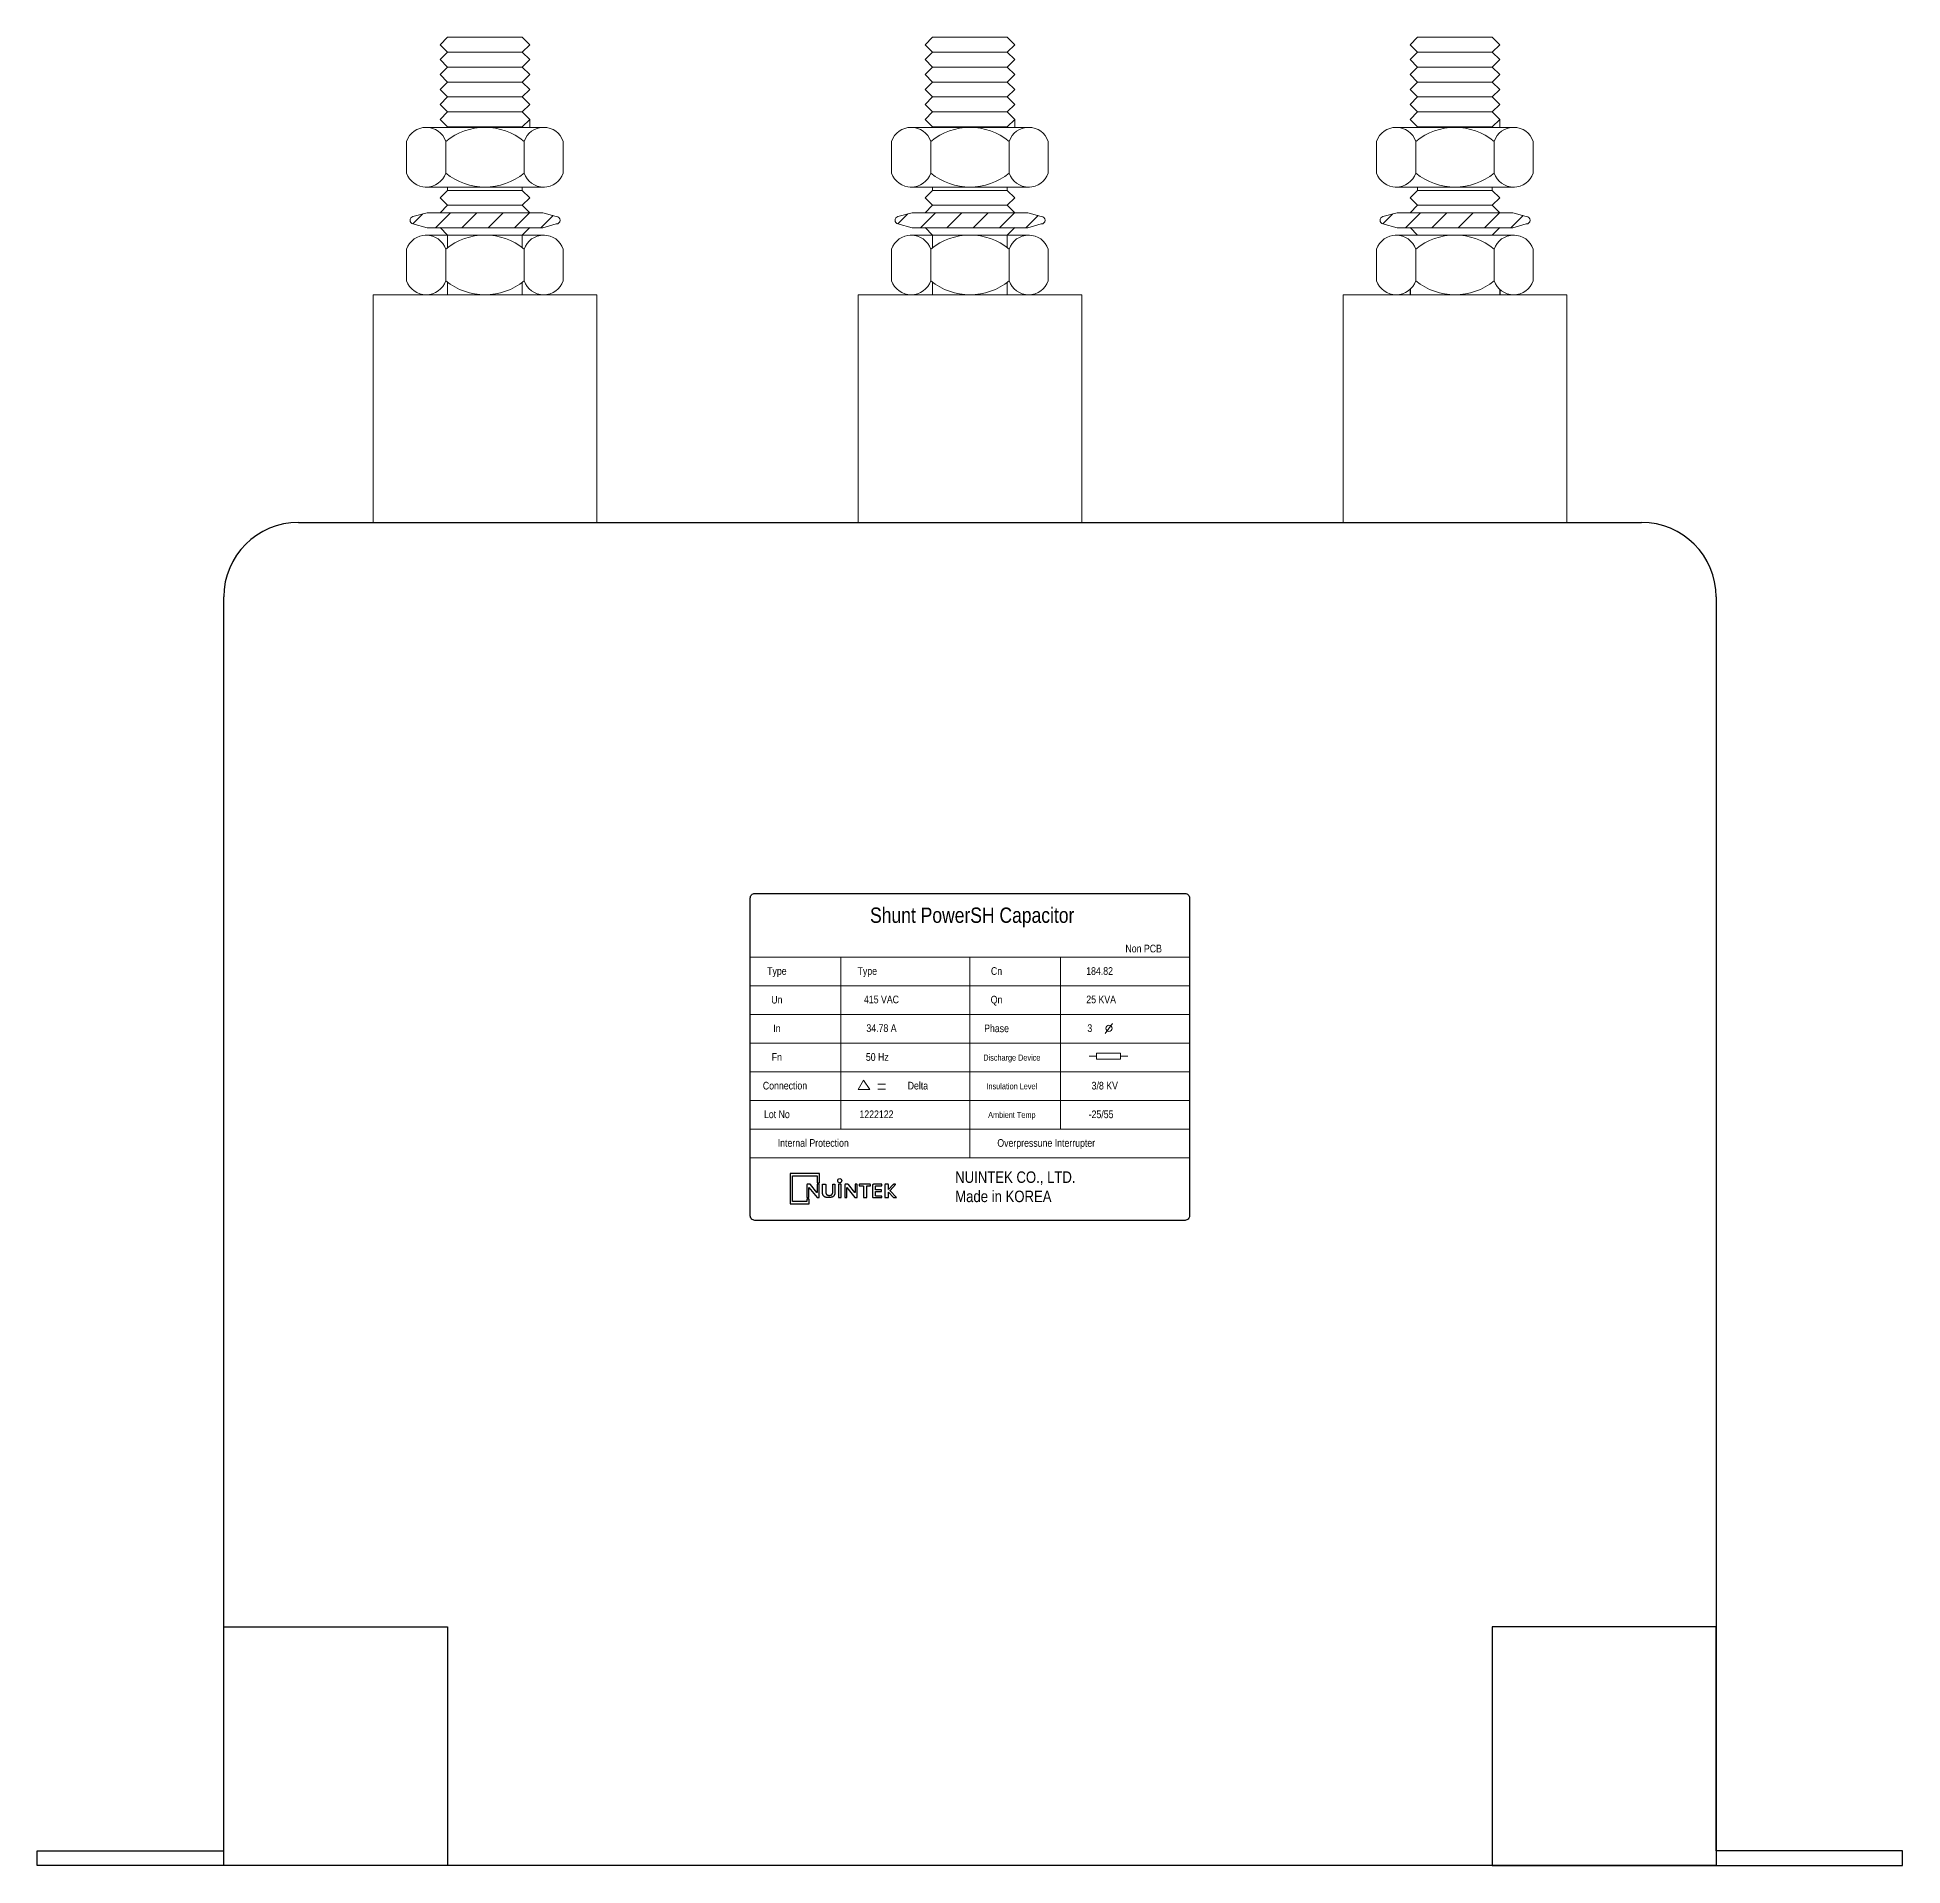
# Model space of a CAD drawing. Header units: millimetres. Extents: x 14 to 2028, y 54 to 460.
# Drawn here: x 808.5 to 1058.5, y 53.9 to 298.9 of the extents above; entities that cross this region are included whole.
import ezdxf
from ezdxf.enums import TextEntityAlignment as Align

# ---------------------------------------------------------------- set-up
doc = ezdxf.new("R2010")
doc.units = ezdxf.units.MM
doc.layers.add('00', color=7, linetype='Continuous', lineweight=0)
doc.styles.add('Helvetica-Narrow', font='txt')

# ---------------------------------------------------------------- blocks, each defined once
blk = doc.blocks.new('Nuintek')
at = {"color": 150}
blk.add_lwpolyline([(1.82, 2.33), (1.82, 3.83), (-2.8, 3.83), (-2.8, 3.83), (-2.8, -0.99), (0.18, -0.99), (0.18, -0.23), (-0.18, -0.23), (-0.18, -0.63), (-2.44, -0.63), (-2.44, 3.47), (1.45, 3.47), (1.45, 2.33)], close=True, dxfattribs=at)
for points in [[(-0.11, 0), (0.11, 0, 0.414214), (0.15, 0.04), (0.15, 1.58, -0.70472), (0.17, 1.59), (1.45, 0.03, 0.224867), (1.51, 0), (1.75, 0, 0.414214), (1.79, 0.04), (1.79, 2.07, 0.414214), (1.75, 2.11), (1.49, 2.11, 0.414214), (1.45, 2.07), (1.45, 0.81, -0.706602), (1.43, 0.8), (0.4, 2.08, 0.226187), (0.34, 2.11), (-0.11, 2.11, 0.414214), (-0.15, 2.07), (-0.15, 0.04, 0.414214)], [(4.82, 2.07), (4.82, 0.04, 0.414214), (4.86, 0), (5.23, 0, 0.414214), (5.27, 0.04), (5.27, 2.07, 0.414214), (5.23, 2.11), (4.86, 2.11, 0.414214)], [(5.89, 0), (6.12, 0, 0.414214), (6.16, 0.04), (6.16, 1.58, -0.70472), (6.18, 1.59), (7.45, 0.03, 0.224867), (7.52, 0), (7.76, 0, 0.414214), (7.8, 0.04), (7.8, 2.07, 0.414214), (7.76, 2.11), (7.5, 2.11, 0.414214), (7.46, 2.07), (7.46, 0.81, -0.706602), (7.44, 0.8), (6.4, 2.08, 0.226187), (6.34, 2.11), (5.89, 2.11, 0.414214), (5.85, 2.07), (5.85, 0.04, 0.414214)], [(9.86, 2.11), (8.15, 2.11, 0.414214), (8.11, 2.07), (8.11, 1.89, 0.414214), (8.15, 1.85), (8.74, 1.85, -0.414214), (8.78, 1.81), (8.78, 0.04, 0.414214), (8.82, 0), (9.26, 0, 0.414214), (9.3, 0.04), (9.3, 1.81, -0.414214), (9.34, 1.85), (9.86, 1.85, 0.414214), (9.9, 1.89), (9.9, 2.07, 0.414214)], [(11.68, 2.11), (10.37, 2.11, 0.414214), (10.22, 1.96), (10.22, 0.15, 0.414214), (10.37, 0), (11.68, 0), (11.68, 0.26), (10.74, 0.26, -0.414214), (10.7, 0.3), (10.7, 0.94, -0.414214), (10.74, 0.98), (11.66, 0.98), (11.66, 1.24), (10.74, 1.24, -0.414214), (10.7, 1.28), (10.7, 1.81, -0.414214), (10.74, 1.85), (11.68, 1.85)], [(13.02, 1.14), (13.86, 2.07, 0.650559), (13.85, 2.11), (13.58, 2.11, 0.208632), (13.47, 2.06), (12.77, 1.31, -0.681762), (12.75, 1.31), (12.75, 2.07, 0.414214), (12.71, 2.11), (12.23, 2.11, 0.414214), (12.19, 2.07), (12.19, 0.04, 0.414214), (12.23, 0), (12.71, 0, 0.414214), (12.75, 0.04), (12.75, 0.88, -0.687152), (12.77, 0.89), (13.52, 0.05, 0.212465), (13.64, 0), (13.99, 0, 0.656311), (14.01, 0.04), (13.02, 1.09, -0.390361)]]:
    blk.add_lwpolyline(points, format="xyb", close=True, dxfattribs=at)
blk.add_circle((5.04, 2.69), 0.326, dxfattribs=at)
blk.add_rational_spline([(2.31, 0.85), (2.31, 0.53), (2.41, 0.3), (2.61, 0.16), (2.75, 0.05), (2.95, 0), (3.2, 0), (3.44, 0), (3.82, 0.05), (3.97, 0.16), (4.17, 0.3), (4.27, 0.53), (4.27, 0.85), (4.27, 1.26), (4.27, 1.66), (4.27, 2.07), (4.27, 2.09), (4.25, 2.11), (4.23, 2.11), (4.14, 2.11), (4.06, 2.11), (3.97, 2.11), (3.95, 2.11), (3.93, 2.09), (3.93, 2.07), (3.93, 1.66), (3.93, 1.25), (3.93, 0.83), (3.93, 0.69), (3.88, 0.57), (3.78, 0.48), (3.68, 0.4), (3.54, 0.36), (3.38, 0.36), (3.21, 0.36), (3.08, 0.4), (2.98, 0.48), (2.88, 0.57), (2.83, 0.69), (2.83, 0.83), (2.83, 1.25), (2.83, 1.66), (2.83, 2.07), (2.83, 2.08), (2.83, 2.09), (2.82, 2.1), (2.81, 2.11), (2.8, 2.11), (2.79, 2.11), (2.64, 2.11), (2.5, 2.11), (2.35, 2.11), (2.34, 2.11), (2.33, 2.11), (2.32, 2.1), (2.31, 2.09), (2.31, 2.08), (2.31, 2.07), (2.31, 1.66), (2.31, 1.26), (2.31, 0.85)], [1, 1, 1, 1, 1, 1, 1, 1, 1, 1, 1, 1, 1, 1, 1, 1, 0.804737854124, 0.804737854124, 1, 1, 1, 1, 0.804737854124, 0.804737854124, 1, 1, 1, 1, 1, 1, 1, 1, 1, 1, 1, 1, 1, 1, 1, 1, 1, 1, 1, 0.949253021674, 0.949253021674, 1, 0.949253021674, 0.949253021674, 1, 1, 1, 1, 0.949253021674, 0.949253021674, 1, 0.949253021674, 0.949253021674, 1, 1, 1, 1], degree=3, knots=[0, 0, 0, 0, 1, 1, 1, 2, 2, 2, 3, 3, 3, 4, 4, 4, 5, 5, 5, 6.570796, 6.570796, 6.570796, 7.570796, 7.570796, 7.570796, 9.141593, 9.141593, 9.141593, 10.141593, 10.141593, 10.141593, 11.141593, 11.141593, 11.141593, 12.141593, 12.141593, 12.141593, 13.141593, 13.141593, 13.141593, 14.141593, 14.141593, 14.141593, 15.141593, 15.141593, 15.141593, 15.926991, 15.926991, 15.926991, 16.712389, 16.712389, 16.712389, 17.712389, 17.712389, 17.712389, 18.497787, 18.497787, 18.497787, 19.283185, 19.283185, 19.283185, 20.283185, 20.283185, 20.283185, 20.283185], dxfattribs=at)
blk = doc.blocks.new('*U462')
at = {"lineweight": 5}
h = blk.add_hatch(dxfattribs=at)
h.set_pattern_fill('ANSI31', color=74, scale=20, style=0)
h.set_pattern_definition([(45, (-1139.0405, -886.0288), (-1.767767, 1.767767), [])])
h.paths.add_polyline_path([(-55.44, 90.71), (-57.25, 91.21), (-59.5, 91.21), (-72.75, 91.21), (-74.7, 90.68, 0.727937), (-74.7, 89.73), (-72.75, 89.21), (-70.5, 89.21), (-57.25, 89.21), (-55.44, 89.71, 1)])
h = blk.add_hatch(dxfattribs=at)
h.set_pattern_fill('ANSI31', color=74, scale=20, style=0)
h.set_pattern_definition([(45, (-1074.0405, -886.0288), (-1.767767, 1.767767), [])])
h.paths.add_polyline_path([(9.56, 90.71), (7.75, 91.21), (5.5, 91.21), (-7.75, 91.21), (-9.7, 90.68, 0.727937), (-9.7, 89.73), (-7.75, 89.21), (-5.5, 89.21), (7.75, 89.21), (9.56, 89.71, 1)])
h = blk.add_hatch(dxfattribs=at)
h.set_pattern_fill('ANSI31', color=74, scale=20, style=0)
h.set_pattern_definition([(45, (-1009.0405, -886.0288), (-1.767767, 1.767767), [])])
h.paths.add_polyline_path([(74.56, 90.71), (72.75, 91.21), (70.5, 91.21), (57.25, 91.21), (55.3, 90.68, 0.727937), (55.3, 89.73), (57.25, 89.21), (59.5, 89.21), (72.75, 89.21), (74.56, 89.71, 1)])
at = {"color": 74, "lineweight": 5}
for p, q in [((-70, 112.73), (-71, 113.73)), ((-60, 112.73), (-70, 112.73)), ((-60, 112.73), (-59, 113.73)), ((-5, 112.73), (-6, 113.73)), ((5, 112.73), (-5, 112.73)), ((5, 112.73), (6, 113.73)), ((60, 112.73), (59, 113.73)), ((70, 112.73), (60, 112.73)), ((70, 112.73), (71, 113.73)), ((-70, 110.73), (-71, 111.73)), ((-60, 110.73), (-70, 110.73)), ((-60, 110.73), (-59, 111.73)), ((-5, 110.73), (-6, 111.73)), ((5, 110.73), (-5, 110.73)), ((5, 110.73), (6, 111.73)), ((60, 110.73), (59, 111.73)), ((70, 110.73), (60, 110.73)), ((70, 110.73), (71, 111.73)), ((-70, 108.73), (-71, 109.73)), ((-70, 108.73), (-71, 109.73)), ((-70, 106.73), (-71, 107.73)), ((-70, 106.73), (-71, 107.73)), ((-60, 108.73), (-70, 108.73)), ((-60, 108.73), (-70, 108.73)), ((-60, 108.73), (-59, 109.73)), ((-60, 108.73), (-59, 109.73)), ((-60, 106.73), (-59, 107.73)), ((-60, 106.73), (-59, 107.73)), ((-5, 108.73), (-6, 109.73)), ((-5, 108.73), (-6, 109.73)), ((-5, 106.73), (-6, 107.73)), ((-5, 106.73), (-6, 107.73)), ((5, 108.73), (-5, 108.73)), ((5, 108.73), (-5, 108.73)), ((5, 108.73), (6, 109.73)), ((5, 108.73), (6, 109.73)), ((5, 106.73), (6, 107.73)), ((5, 106.73), (6, 107.73)), ((60, 108.73), (59, 109.73)), ((60, 108.73), (59, 109.73)), ((60, 106.73), (59, 107.73)), ((60, 106.73), (59, 107.73)), ((70, 108.73), (60, 108.73)), ((70, 108.73), (60, 108.73)), ((70, 108.73), (71, 109.73)), ((70, 108.73), (71, 109.73)), ((70, 106.73), (71, 107.73)), ((70, 106.73), (71, 107.73)), ((-70, 104.73), (-71, 105.73)), ((-60, 106.73), (-70, 106.73)), ((-60, 106.73), (-70, 106.73)), ((-60, 104.73), (-59, 105.73)), ((-5, 104.73), (-6, 105.73)), ((5, 106.73), (-5, 106.73)), ((5, 106.73), (-5, 106.73)), ((5, 104.73), (6, 105.73)), ((60, 104.73), (59, 105.73)), ((70, 106.73), (60, 106.73)), ((70, 106.73), (60, 106.73)), ((70, 104.73), (71, 105.73)), ((-70, 102.73), (-71, 103.73)), ((-60, 104.73), (-70, 104.73)), ((-60, 102.73), (-70, 102.73)), ((-60, 102.73), (-59, 103.73)), ((-5, 102.73), (-6, 103.73)), ((5, 104.73), (-5, 104.73)), ((5, 102.73), (-5, 102.73)), ((5, 102.73), (6, 103.73)), ((60, 102.73), (59, 103.73)), ((70, 104.73), (60, 104.73)), ((70, 102.73), (60, 102.73)), ((70, 102.73), (71, 103.73)), ((-70, 92.22), (-71, 93.22)), ((-70, 94.22), (-70, 94.66)), ((-60, 94.22), (-70, 94.22)), ((-60, 94.22), (-60, 94.66)), ((-60, 92.22), (-59, 93.22)), ((-5, 92.22), (-6, 93.22)), ((-5, 94.22), (-5, 94.66)), ((5, 94.22), (-5, 94.22)), ((5, 94.22), (5, 94.66)), ((5, 92.22), (6, 93.22)), ((60, 92.22), (59, 93.22)), ((60, 94.22), (60, 94.66)), ((70, 94.22), (60, 94.22)), ((70, 94.22), (70, 94.66)), ((70, 92.22), (71, 93.22)), ((-72.75, 91.21), (-74.65, 90.7)), ((-72.75, 91.21), (-70.5, 91.21)), ((-72.75, 91.21), (-57.25, 91.21)), ((-70.99, 91.21), (-71, 91.22)), ((-70.99, 91.21), (-71, 91.22)), ((-60, 92.22), (-70, 92.22)), ((-57.25, 91.21), (-59.5, 91.21)), ((-59.01, 91.21), (-59, 91.22)), ((-59.01, 91.21), (-59, 91.22)), ((-55.44, 90.71), (-57.25, 91.21)), ((-7.75, 91.21), (-9.65, 90.7)), ((-7.75, 91.21), (7.75, 91.21)), ((-7.75, 91.21), (-5.5, 91.21)), ((-5.99, 91.21), (-6, 91.22)), ((-5.99, 91.21), (-6, 91.22)), ((5, 92.22), (-5, 92.22)), ((7.75, 91.21), (5.5, 91.21)), ((5.99, 91.21), (6, 91.22)), ((5.99, 91.21), (6, 91.22)), ((9.56, 90.71), (7.75, 91.21)), ((57.25, 91.21), (55.35, 90.7)), ((57.25, 91.21), (59.5, 91.21)), ((57.25, 91.21), (72.75, 91.21)), ((59.01, 91.21), (59, 91.22)), ((59.01, 91.21), (59, 91.22)), ((70, 92.22), (60, 92.22)), ((72.75, 91.21), (70.5, 91.21)), ((70.99, 91.21), (71, 91.22)), ((70.99, 91.21), (71, 91.22)), ((74.56, 90.71), (72.75, 91.21)), ((-72.75, 89.21), (-74.65, 89.72)), ((-70.5, 89.21), (-72.75, 89.21)), ((-57.25, 89.21), (-72.75, 89.21)), ((-70, 88.22), (-71, 89.22)), ((-70, 88.22), (-70, 86.54)), ((-60, 88.22), (-70, 88.22)), ((-60, 88.22), (-70, 88.22)), ((-60, 88.22), (-59, 89.22)), ((-60, 88.22), (-59, 89.22)), ((-60, 88.22), (-60, 86.54)), ((-57.25, 89.21), (-59.5, 89.21)), ((-55.44, 89.71), (-57.25, 89.21)), ((-7.75, 89.21), (-9.65, 89.72)), ((7.75, 89.21), (-7.75, 89.21)), ((-5.5, 89.21), (-7.75, 89.21)), ((-5, 88.22), (-6, 89.22)), ((-5, 88.22), (-5, 86.54)), ((5, 88.22), (-5, 88.22)), ((5, 88.22), (-5, 88.22)), ((5, 88.22), (6, 89.22)), ((5, 88.22), (6, 89.22)), ((5, 88.22), (5, 86.54)), ((7.75, 89.21), (5.5, 89.21)), ((9.56, 89.71), (7.75, 89.21)), ((57.25, 89.21), (55.35, 89.72)), ((59.5, 89.21), (57.25, 89.21)), ((72.75, 89.21), (57.25, 89.21)), ((60, 88.22), (59, 89.22)), ((70, 88.22), (60, 88.22)), ((70, 88.22), (60, 88.22)), ((70, 88.22), (71, 89.22)), ((70, 88.22), (71, 89.22)), ((72.75, 89.21), (70.5, 89.21)), ((74.56, 89.71), (72.75, 89.21)), ((-75.5, 82.1), (-75.5, 86.34)), ((-54.5, 82.1), (-54.5, 86.34)), ((-10.5, 82.1), (-10.5, 86.34)), ((10.5, 82.1), (10.5, 86.34)), ((54.5, 82.1), (54.5, 86.34)), ((75.5, 82.1), (75.5, 86.34)), ((-50, 80.22), (-80, 80.22)), ((-80, 80.22), (-80, 49.73)), ((-70, 81.9), (-70, 80.22)), ((-60, 81.9), (-60, 80.22)), ((-50, 49.73), (-50, 80.22)), ((15, 80.22), (-15, 80.22)), ((-15, 80.22), (-15, 49.73)), ((-15, 80.22), (-15, 49.73)), ((-15, 80.22), (-15, 49.73)), ((-5, 81.9), (-5, 80.22)), ((5, 81.9), (5, 80.22)), ((15, 49.73), (15, 80.22)), ((15, 49.73), (15, 80.22)), ((15, 49.73), (15, 80.22)), ((80, 80.22), (50, 80.22)), ((50, 80.22), (50, 49.73)), ((50, 80.22), (50, 49.73)), ((50, 80.22), (50, 49.73)), ((80, 49.73), (80, 80.22)), ((80, 49.73), (80, 80.22)), ((80, 49.73), (80, 80.22)), ((-50, 49.73), (-50, 78.22)), ((15, 49.73), (15, 78.22)), ((15, 49.73), (15, 78.22)), ((15, 49.73), (15, 78.22)), ((80, 49.73), (80, 78.22)), ((80, 49.73), (80, 78.22)), ((80, 49.73), (80, 78.22)), ((-65, 49.73), (-50, 49.73)), ((0, 49.73), (15, 49.73)), ((0, 49.73), (15, 49.73)), ((0, 49.73), (15, 49.73)), ((65, 49.73), (80, 49.73)), ((65, 49.73), (80, 49.73)), ((65, 49.73), (80, 49.73)), ((0, 0), (12, 0)), ((0, 0), (12, 0)), ((0, 0), (12, 0))]:
    blk.add_line(p, q, dxfattribs=at)
at = {"color": 74}
for p, q in [((59, 80.95), (59, 80.22)), ((71.01, 80.94), (71.01, 80.22)), ((-90, 49.73), (90, 49.73)), ((-90, 49.73), (90, 49.73)), ((-100, -130.27), (-100, 39.73)), ((100, 39.73), (100, -130.27)), ((100, -130.27), (-100, -130.27))]:
    blk.add_line(p, q, dxfattribs=at)
at = {"lineweight": 9}
for p, q in [((-29.44, -8.55), (29.44, -8.55)), ((-17.32, -8.55), (-17.32, -31.59)), ((0, -8.55), (0, -35.43)), ((12.12, -8.55), (12.12, -31.59)), ((-29.44, -12.39), (29.44, -12.39)), ((-29.44, -16.23), (29.44, -16.23)), ((18.1, -18.76), (19.11, -17.42)), ((-29.44, -20.07), (29.44, -20.07)), ((16.96, -21.8), (15.99, -21.8)), ((20.17, -21.8), (21.14, -21.8)), ((-29.44, -23.91), (29.44, -23.91)), ((-12.33, -25.56), (-11.3, -25.56)), ((-12.33, -26.22), (-11.3, -26.22)), ((-29.44, -27.75), (29.44, -27.75)), ((-29.44, -31.59), (29.44, -31.59)), ((-29.44, -35.43), (29.44, -35.43))]:
    blk.add_line(p, q, dxfattribs=at)
at = {"color": 150}
blk.add_lwpolyline([(-28.83, 0), (28.83, 0, -0.414214), (29.44, -0.61), (29.44, -43.19, -0.414214), (28.83, -43.8), (-28.83, -43.8, -0.414214), (-29.44, -43.19), (-29.44, -0.61, -0.414214)], format="xyb", close=True, dxfattribs=at)
at = {"lineweight": 9}
blk.add_lwpolyline([(16.96, -22.18), (20.17, -22.18), (20.17, -21.41), (16.96, -21.41)], close=True, dxfattribs=at)
blk.add_lwpolyline([(-15, -26.26), (-13.44, -26.26), (-14.26, -25.03), (-15, -26.26)], dxfattribs=at)
at = {"color": 74}
for points in [[(-70, -98.27), (-70, -130.27), (-125, -130.27), (-125, -128.27), (-100, -128.27), (-100, -98.27), (-70, -98.27)], [(70, -98.27), (70, -130.27), (125, -130.27), (125, -128.27), (100, -128.27), (100, -98.27), (70, -98.27)]]:
    blk.add_lwpolyline(points, dxfattribs=at)
at = {"lineweight": 9}
blk.add_circle((18.63, -18.07), 0.432, dxfattribs=at)
at = {"color": 74, "lineweight": 5}
for centre, start, end in [((-74.54, 90.21), 102.246, 257.754), ((-55.44, 90.21), 270, 90), ((-9.54, 90.21), 102.246, 257.754), ((9.56, 90.21), 270, 90), ((55.46, 90.21), 102.246, 257.754), ((74.56, 90.21), 270, 90)]:
    blk.add_arc(centre, 0.5, start, end, dxfattribs=at)
at = {"color": 74}
for centre, start, end in [((-90, 39.73), 90, 180), ((90, 39.73), 0, 90)]:
    blk.add_arc(centre, 10, start, end, dxfattribs=at)
at = {"layer": '00', "color": 74, "lineweight": 5}
for p, q in [((-71, 113.73), (-70, 114.73)), ((-71, 111.73), (-70, 112.73)), ((-70, 114.73), (-60, 114.73)), ((-70, 112.73), (-60, 112.73)), ((-59, 113.73), (-60, 114.73)), ((-59, 111.73), (-60, 112.73)), ((-6, 113.73), (-5, 114.73)), ((-6, 111.73), (-5, 112.73)), ((-5, 114.73), (5, 114.73)), ((-5, 112.73), (5, 112.73)), ((6, 113.73), (5, 114.73)), ((6, 111.73), (5, 112.73)), ((59, 113.73), (60, 114.73)), ((59, 111.73), (60, 112.73)), ((60, 114.73), (70, 114.73)), ((60, 112.73), (70, 112.73)), ((71, 113.73), (70, 114.73)), ((71, 111.73), (70, 112.73)), ((-71, 109.73), (-70, 110.73)), ((-71, 109.73), (-70, 110.73)), ((-70, 110.73), (-60, 110.73)), ((-70, 110.73), (-60, 110.73)), ((-59, 109.73), (-60, 110.73)), ((-59, 109.73), (-60, 110.73)), ((-6, 109.73), (-5, 110.73)), ((-6, 109.73), (-5, 110.73)), ((-5, 110.73), (5, 110.73)), ((-5, 110.73), (5, 110.73)), ((6, 109.73), (5, 110.73)), ((6, 109.73), (5, 110.73)), ((59, 109.73), (60, 110.73)), ((59, 109.73), (60, 110.73)), ((60, 110.73), (70, 110.73)), ((60, 110.73), (70, 110.73)), ((71, 109.73), (70, 110.73)), ((71, 109.73), (70, 110.73)), ((-71, 107.73), (-70, 108.73)), ((-71, 107.73), (-70, 108.73)), ((-70, 108.73), (-60, 108.73)), ((-70, 108.73), (-60, 108.73)), ((-59, 107.73), (-60, 108.73)), ((-59, 107.73), (-60, 108.73)), ((-6, 107.73), (-5, 108.73)), ((-6, 107.73), (-5, 108.73)), ((-5, 108.73), (5, 108.73)), ((-5, 108.73), (5, 108.73)), ((6, 107.73), (5, 108.73)), ((6, 107.73), (5, 108.73)), ((59, 107.73), (60, 108.73)), ((59, 107.73), (60, 108.73)), ((60, 108.73), (70, 108.73)), ((60, 108.73), (70, 108.73)), ((71, 107.73), (70, 108.73)), ((71, 107.73), (70, 108.73)), ((-71, 105.73), (-70, 106.73)), ((-70, 106.73), (-60, 106.73)), ((-59, 105.73), (-60, 106.73)), ((-6, 105.73), (-5, 106.73)), ((-5, 106.73), (5, 106.73)), ((6, 105.73), (5, 106.73)), ((59, 105.73), (60, 106.73)), ((60, 106.73), (70, 106.73)), ((71, 105.73), (70, 106.73)), ((-57, 102.66), (-73, 102.66)), ((-73, 102.66), (-58.99, 102.66)), ((-71, 103.73), (-70, 104.73)), ((-70, 104.73), (-60, 104.73)), ((-59, 103.73), (-60, 104.73)), ((-59, 102.66), (-59, 103.73)), ((-8, 102.66), (6.01, 102.66)), ((8, 102.66), (-8, 102.66)), ((-6, 103.73), (-5, 104.73)), ((-5, 104.73), (5, 104.73)), ((6, 103.73), (5, 104.73)), ((6, 102.66), (6, 103.73)), ((57, 102.66), (71.01, 102.66)), ((73, 102.66), (57, 102.66)), ((59, 103.73), (60, 104.73)), ((60, 104.73), (70, 104.73)), ((71, 103.73), (70, 104.73)), ((71, 102.66), (71, 103.73)), ((-75.5, 100.78), (-75.5, 96.53)), ((-70.25, 96.53), (-70.25, 100.78)), ((-59.75, 96.53), (-59.75, 100.78)), ((-54.5, 100.78), (-54.5, 96.53)), ((-10.5, 100.78), (-10.5, 96.53)), ((-5.25, 96.53), (-5.25, 100.78)), ((5.25, 96.53), (5.25, 100.78)), ((10.5, 100.78), (10.5, 96.53)), ((54.5, 100.78), (54.5, 96.53)), ((59.75, 96.53), (59.75, 100.78)), ((70.25, 96.53), (70.25, 100.78)), ((75.5, 100.78), (75.5, 96.53)), ((-57, 94.66), (-73, 94.66)), ((-71, 93.22), (-70, 94.22)), ((-70, 94.22), (-60, 94.22)), ((-59, 93.22), (-60, 94.22)), ((8, 94.66), (-8, 94.66)), ((-6, 93.22), (-5, 94.22)), ((-5, 94.22), (5, 94.22)), ((6, 93.22), (5, 94.22)), ((73, 94.66), (57, 94.66)), ((59, 93.22), (60, 94.22)), ((60, 94.22), (70, 94.22)), ((71, 93.22), (70, 94.22)), ((-71, 91.22), (-70, 92.22)), ((-71, 91.22), (-70, 92.22)), ((-70, 92.22), (-60, 92.22)), ((-70, 92.22), (-60, 92.22)), ((-59, 91.22), (-60, 92.22)), ((-59, 91.22), (-60, 92.22)), ((-6, 91.22), (-5, 92.22)), ((-6, 91.22), (-5, 92.22)), ((-5, 92.22), (5, 92.22)), ((-5, 92.22), (5, 92.22)), ((6, 91.22), (5, 92.22)), ((6, 91.22), (5, 92.22)), ((59, 91.22), (60, 92.22)), ((59, 91.22), (60, 92.22)), ((60, 92.22), (70, 92.22)), ((60, 92.22), (70, 92.22)), ((71, 91.22), (70, 92.22)), ((71, 91.22), (70, 92.22)), ((-73, 88.22), (-58.99, 88.22)), ((-57, 88.22), (-73, 88.22)), ((-70, 88.22), (-60, 88.22)), ((8, 88.22), (-8, 88.22)), ((-8, 88.22), (6.01, 88.22)), ((-5, 88.22), (5, 88.22)), ((73, 88.22), (57, 88.22)), ((57, 88.22), (71.01, 88.22)), ((60, 88.22), (70, 88.22)), ((-75.5, 82.1), (-75.5, 86.34)), ((-75.5, 86.34), (-75.5, 82.1)), ((-70.25, 82.1), (-70.25, 86.34)), ((-59.75, 82.1), (-59.75, 86.34)), ((-54.5, 82.1), (-54.5, 86.34)), ((-54.5, 86.34), (-54.5, 82.1)), ((-10.5, 86.34), (-10.5, 82.1)), ((-10.5, 82.1), (-10.5, 86.34)), ((-5.25, 82.1), (-5.25, 86.34)), ((5.25, 82.1), (5.25, 86.34)), ((10.5, 86.34), (10.5, 82.1)), ((10.5, 82.1), (10.5, 86.34)), ((54.5, 86.34), (54.5, 82.1)), ((54.5, 82.1), (54.5, 86.34)), ((59.75, 82.1), (59.75, 86.34)), ((70.25, 82.1), (70.25, 86.34)), ((75.5, 86.34), (75.5, 82.1)), ((75.5, 82.1), (75.5, 86.34)), ((-57, 80.22), (-73, 80.22)), ((-57, 80.22), (-73, 80.22)), ((-71.01, 80.22), (-58.99, 80.22)), ((8, 80.22), (-8, 80.22)), ((8, 80.22), (-8, 80.22)), ((-6.01, 80.22), (6.01, 80.22)), ((73, 80.22), (57, 80.22)), ((73, 80.22), (57, 80.22)), ((58.99, 80.22), (71.01, 80.22))]:
    blk.add_line(p, q, dxfattribs=at)
for centre, radius, start, end in [((-72.88, 99.89), 2.77, 18.8098, 161.1902), ((-65, 94.37), 8.28, 50.6699, 129.3301), ((-57.13, 99.89), 2.77, 18.8098, 161.1902), ((-7.88, 99.89), 2.77, 18.8098, 161.1902), ((0, 94.37), 8.28, 50.6699, 129.3301), ((7.87, 99.89), 2.77, 18.8098, 161.1902), ((57.12, 99.89), 2.77, 18.8098, 161.1902), ((65, 94.37), 8.28, 50.6699, 129.3301), ((72.87, 99.89), 2.77, 18.8098, 161.1902), ((-72.88, 97.43), 2.77, 198.8098, 341.1902), ((-65, 102.94), 8.28, 230.6699, 309.3301), ((-57.13, 97.43), 2.77, 198.8098, 341.1902), ((-7.88, 97.43), 2.77, 198.8098, 341.1902), ((0, 102.94), 8.28, 230.6699, 309.3301), ((7.87, 97.43), 2.77, 198.8098, 341.1902), ((57.12, 97.43), 2.77, 198.8098, 341.1902), ((65, 102.94), 8.28, 230.6699, 309.3301), ((72.87, 97.43), 2.77, 198.8098, 341.1902), ((-72.88, 85.45), 2.77, 18.8098, 161.1902), ((-65, 79.94), 8.28, 50.6699, 129.3301), ((-57.13, 85.45), 2.77, 18.8098, 161.1902), ((-7.88, 85.45), 2.77, 18.8098, 161.1902), ((0, 79.94), 8.28, 50.6699, 129.3301), ((7.87, 85.45), 2.77, 18.8098, 161.1902), ((57.12, 85.45), 2.77, 18.8098, 161.1902), ((65, 79.94), 8.28, 50.6699, 129.3301), ((72.87, 85.45), 2.77, 18.8098, 161.1902), ((-72.88, 82.99), 2.77, 198.8098, 341.1902), ((-72.88, 82.99), 2.77, 198.8098, 341.1902), ((-65, 88.5), 8.28, 230.6699, 309.3301), ((-65, 88.5), 8.28, 230.6699, 309.3301), ((-57.13, 82.99), 2.77, 198.8098, 341.1902), ((-57.13, 82.99), 2.77, 198.8098, 341.1902), ((-7.88, 82.99), 2.77, 198.8098, 341.1902), ((-7.88, 82.99), 2.77, 198.8098, 341.1902), ((0, 88.5), 8.28, 230.6699, 309.3301), ((0, 88.5), 8.28, 230.6699, 309.3301), ((7.87, 82.99), 2.77, 198.8098, 341.1902), ((7.87, 82.99), 2.77, 198.8098, 341.1902), ((57.12, 82.99), 2.77, 198.8098, 341.1902), ((57.12, 82.99), 2.77, 198.8098, 341.1902), ((65, 88.5), 8.28, 230.6699, 309.3301), ((65, 88.5), 8.28, 230.6699, 309.3301), ((72.87, 82.99), 2.77, 198.8098, 341.1902), ((72.87, 82.99), 2.77, 198.8098, 341.1902)]:
    blk.add_arc(centre, radius, start, end, dxfattribs=at)
at = {"xscale": 0.8469964196410728, "yscale": 0.8469964196410728, "zscale": 0.8469964196410728}
blk.add_blockref('Nuintek', (-21.72, -40.76), dxfattribs=at)
at = {"style": 'Helvetica-Narrow'}
for s, height, p in [('Shunt PowerSH Capacitor', 2.048, (0.3, -2.91)), ('Non PCB', 1.024, (23.28, -7.38)), ('Type', 1.024, (-25.88, -10.39)), ('Type', 1.024, (-13.76, -10.39)), ('Cn', 1.024, (3.56, -10.39)), ('184.82', 1.024, (17.37, -10.39)), ('Un', 1.024, (-25.88, -14.23)), ('Qn', 1.024, (3.56, -14.23)), ('In', 1.024, (-25.88, -18.07)), ('34.78 A', 1.024, (-11.86, -18.04)), ('Phase', 1.024, (3.56, -18.07)), ('3', 1.02, (16.06, -18.04)), ('Fn', 1.024, (-25.88, -21.91)), ('50 Hz', 1.024, (-12.42, -21.91)), ('Discharge Device', 0.8192, (5.61, -21.99)), ('Connection', 1.024, (-24.79, -25.75)), ('Delta', 1.024, (-6.98, -25.75)), ('Insulation Level', 0.8192, (5.61, -25.83)), ('3/8 KV', 1.024, (18.07, -25.75)), ('Lot No', 1.024, (-25.88, -29.59)), ('1222122', 1.024, (-12.53, -29.59)), ('Ambient Temp', 0.8192, (5.61, -29.67)), ('-25/55', 1.024, (17.57, -29.59)), ('Internal Protection', 1.024, (-21, -33.43)), ('Overpressune Interrupter', 1.024, (10.22, -33.43))]:
    blk.add_text(s, height=height, dxfattribs=at).set_placement(p, align=Align.MIDDLE_CENTER)
at = {"color": 1, "style": 'Helvetica-Narrow'}
for s, p in [('415 VAC', (-11.86, -14.2)), ('25 KVA', (17.58, -14.2))]:
    blk.add_text(s, height=1.024, dxfattribs=at).set_placement(p, align=Align.MIDDLE_CENTER)
at = {"style": 'Helvetica-Narrow'}
for s, p in [('NUINTEK CO., LTD.', (-1.98, -38.01)), ('Made in KOREA', (-1.98, -40.59))]:
    blk.add_text(s, height=1.536, dxfattribs=at).set_placement(p, align=Align.MIDDLE_LEFT)

msp = doc.modelspace()

# ---------------------------------------------------------------- block references
msp.add_blockref('*U462', (933.51, 184.22))

doc.saveas('drawing.dxf')
